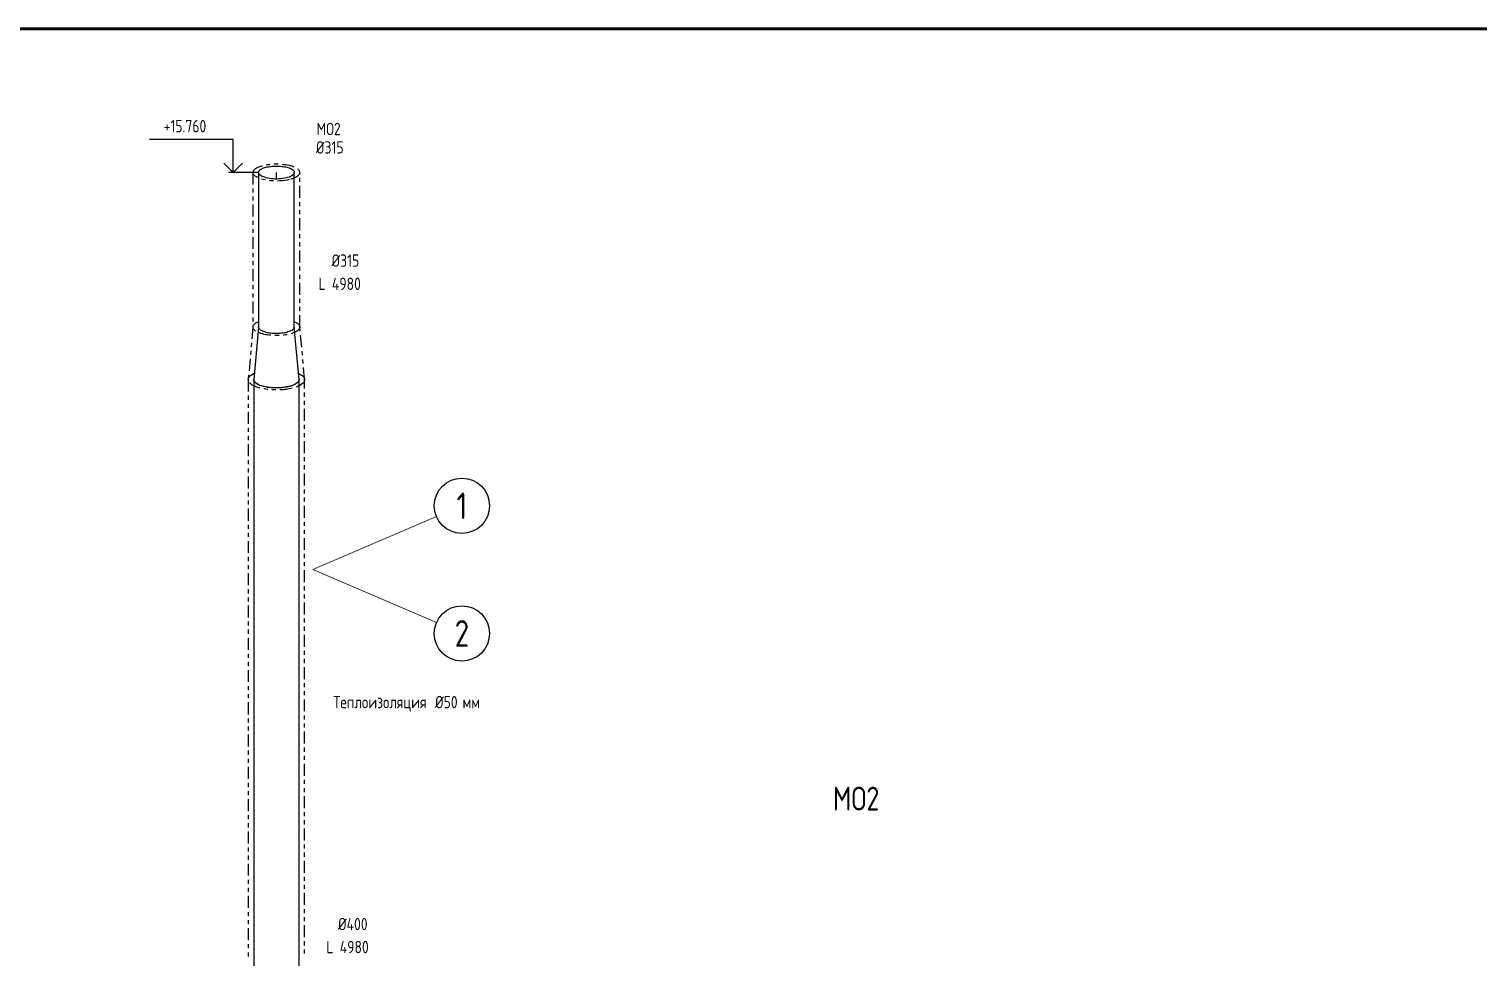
# Model space of a CAD drawing. Header units: metres. Extents: x 20 to 415, y 5 to 292.
# Drawn here: x 157.1 to 293.3, y 204.8 to 292 of the extents above; entities that cross this region are included whole.
import ezdxf
from ezdxf.enums import TextEntityAlignment as Align

# ---------------------------------------------------------------- set-up
doc = ezdxf.new("R2010")
doc.units = ezdxf.units.M
for name, color, linetype in [('ВОЗДУХОВОДЫ', 7, 'Continuous'), ('ИЗОЛЯЦИЯ', 3, 'Continuous'), ('ОБОЗНАЧЕНИЯ', 7, 'Continuous'), ('ПОЗИЦИИ', 1, 'Continuous'), ('РАМКА', 7, 'Continuous')]:
    doc.layers.add(name, color=color, linetype=linetype)
doc.styles.add('GOST', font='isocpeur.ttf')

msp = doc.modelspace()

# ---------------------------------------------------------------- linework, layer by layer
at = {"layer": 'ВОЗДУХОВОДЫ'}
for points in [[(178.69, 278.52), (178.69, 278.57), (178.71, 278.61), (178.74, 278.66), (178.77, 278.71), (178.82, 278.75), (178.88, 278.8), (178.94, 278.84), (179.02, 278.88), (179.1, 278.92), (179.19, 278.95), (179.29, 278.98), (179.39, 279.01), (179.49, 279.04), (179.61, 279.06), (179.73, 279.08), (179.85, 279.09), (179.98, 279.11), (180.11, 279.11), (180.24, 279.12), (180.37, 279.12), (180.5, 279.12), (180.63, 279.11), (180.76, 279.11), (180.88, 279.09), (181, 279.08), (181.12, 279.06), (181.24, 279.04), (181.35, 279.01), (181.45, 278.98), (181.55, 278.95), (181.64, 278.92), (181.72, 278.88), (181.8, 278.84), (181.86, 278.8), (181.91, 278.75), (181.96, 278.71), (181.99, 278.66), (182.02, 278.61), (182.03, 278.57), (182.04, 278.52)], [(181.29, 278), (181.13, 277.97), (180.96, 277.94), (180.79, 277.92), (180.61, 277.91), (180.43, 277.9), (180.26, 277.9), (180.08, 277.91), (179.9, 277.93), (179.73, 277.95), (179.57, 277.98), (179.41, 278.02), (179.27, 278.06), (179.14, 278.1), (179.02, 278.15), (178.92, 278.21), (178.84, 278.27), (178.77, 278.33), (178.73, 278.39), (178.7, 278.46), (178.69, 278.52)], [(178.69, 278.52), (178.69, 263.99)], [(180.37, 278.35), (180.37, 278.52)], [(180.37, 278.32), (180.37, 278.33)], [(180.37, 278.11), (180.37, 278.32)], [(180.37, 278.09), (180.37, 278.1)], [(180.37, 277.9), (180.37, 278.07)], [(182.04, 278.52), (182.03, 278.46), (182, 278.4), (181.96, 278.34), (181.91, 278.28), (181.84, 278.23), (181.75, 278.17), (181.66, 278.12), (181.55, 278.08), (181.42, 278.03), (181.29, 278)], [(182.04, 263.99), (182.04, 278.52)], [(178.69, 263.99), (178.24, 259.07)], [(182.04, 263.99), (182.03, 263.94), (182.02, 263.89), (181.99, 263.85), (181.96, 263.8), (181.91, 263.76), (181.86, 263.71), (181.8, 263.67), (181.72, 263.63), (181.64, 263.6), (181.55, 263.56), (181.45, 263.53), (181.35, 263.49), (181.24, 263.46), (181.12, 263.44), (181, 263.42), (180.88, 263.4), (180.76, 263.39), (180.63, 263.38), (180.5, 263.38), (180.37, 263.37), (180.24, 263.38), (180.11, 263.38), (179.98, 263.39), (179.85, 263.4), (179.73, 263.42), (179.61, 263.44), (179.49, 263.46), (179.39, 263.49), (179.29, 263.53), (179.19, 263.56), (179.1, 263.6), (179.02, 263.63), (178.94, 263.67), (178.88, 263.71), (178.82, 263.76), (178.77, 263.8), (178.74, 263.85), (178.71, 263.89), (178.69, 263.94), (178.69, 263.99)], [(182.04, 263.99), (182.03, 263.94), (182.02, 263.89), (181.99, 263.85), (181.96, 263.8), (181.91, 263.76), (181.86, 263.71), (181.8, 263.67), (181.72, 263.63), (181.64, 263.6), (181.55, 263.56), (181.45, 263.53), (181.35, 263.49), (181.24, 263.46), (181.12, 263.44), (181, 263.42), (180.88, 263.4), (180.76, 263.39), (180.63, 263.38), (180.5, 263.38), (180.37, 263.37), (180.24, 263.38), (180.11, 263.38), (179.98, 263.39), (179.85, 263.4), (179.73, 263.42), (179.61, 263.44), (179.49, 263.46), (179.39, 263.49), (179.29, 263.53), (179.19, 263.56), (179.1, 263.6), (179.02, 263.63), (178.94, 263.67), (178.88, 263.71), (178.82, 263.76), (178.77, 263.8), (178.74, 263.85), (178.71, 263.89), (178.69, 263.94), (178.69, 263.99)], [(182.49, 259.07), (182.04, 263.99)], [(178.24, 259.05), (178.24, 259.05), (178.24, 259.05), (178.24, 259.05), (178.24, 259.06), (178.24, 259.06), (178.24, 259.06), (178.24, 259.06), (178.24, 259.07), (178.24, 259.07), (178.24, 259.07)], [(182.49, 259.07), (182.49, 259.01), (182.47, 258.95), (182.44, 258.88), (182.4, 258.83), (182.35, 258.77), (182.28, 258.71), (182.2, 258.66), (182.11, 258.6), (182.01, 258.55), (181.89, 258.51), (181.77, 258.46), (181.63, 258.42), (181.49, 258.39), (181.35, 258.36), (181.19, 258.33), (181.03, 258.31), (180.87, 258.29), (180.71, 258.27), (180.54, 258.27), (180.37, 258.26), (180.2, 258.27), (180.03, 258.27), (179.86, 258.29), (179.7, 258.31), (179.54, 258.33), (179.39, 258.36), (179.24, 258.39), (179.1, 258.42), (178.96, 258.46), (178.84, 258.51), (178.72, 258.55), (178.62, 258.6), (178.53, 258.66), (178.45, 258.71), (178.38, 258.77), (178.33, 258.83), (178.28, 258.88), (178.25, 258.95), (178.24, 259.01), (178.24, 259.07)], [(181.53, 258.39), (181.33, 258.35), (181.12, 258.32), (180.9, 258.3), (180.68, 258.28), (180.45, 258.27), (180.23, 258.27), (180, 258.28), (179.78, 258.3), (179.57, 258.32), (179.36, 258.36), (179.16, 258.4), (178.98, 258.45), (178.81, 258.51), (178.67, 258.57), (178.54, 258.64), (178.43, 258.71), (178.35, 258.79), (178.29, 258.88), (178.25, 258.96), (178.24, 259.05)], [(178.24, 259.05), (178.24, 185.41)], [(182.49, 259.05), (182.48, 258.97), (182.45, 258.9), (182.39, 258.82), (182.32, 258.75), (182.23, 258.68), (182.13, 258.61), (182, 258.55), (181.86, 258.5), (181.7, 258.44), (181.53, 258.39)], [(182.49, 259.07), (182.49, 259.07), (182.49, 259.07), (182.49, 259.06), (182.49, 259.06), (182.49, 259.06), (182.49, 259.06), (182.49, 259.05), (182.49, 259.05), (182.49, 259.05), (182.49, 259.05)], [(182.49, 185.41), (182.49, 259.05)]]:
    msp.add_lwpolyline(points, dxfattribs=at)
at = {"layer": 'ИЗОЛЯЦИЯ'}
for points in [[(179.39, 279.24), (179.53, 279.26)], [(179.53, 279.26), (179.69, 279.28)], [(179.69, 279.28), (179.77, 279.29)], [(180.15, 279.32), (180.2, 279.32)], [(180.2, 279.32), (180.37, 279.33)], [(180.37, 279.33), (180.53, 279.32)], [(180.91, 279.3), (181.05, 279.28)], [(181.05, 279.28), (181.21, 279.26)], [(181.21, 279.26), (181.37, 279.23)], [(178.16, 278.52), (178.17, 278.58)], [(178.18, 278.43), (178.16, 278.52)], [(178.16, 278.52), (178.16, 277.4)], [(178.17, 278.58), (178.19, 278.65)], [(178.21, 278.35), (178.18, 278.43)], [(178.19, 278.65), (178.23, 278.71)], [(178.28, 278.26), (178.21, 278.35)], [(178.23, 278.71), (178.27, 278.77)], [(178.27, 278.77), (178.34, 278.82)], [(178.37, 278.18), (178.28, 278.26)], [(178.34, 278.82), (178.41, 278.88)], [(178.48, 278.1), (178.37, 278.18)], [(178.41, 278.88), (178.49, 278.94)], [(178.59, 278.04), (178.48, 278.1)], [(178.49, 278.94), (178.59, 278.99)], [(178.59, 278.99), (178.7, 279.04)], [(178.7, 279.04), (178.82, 279.08)], [(178.82, 279.08), (178.95, 279.13)], [(178.95, 279.13), (179.02, 279.15)], [(179.12, 277.85), (178.95, 277.9)], [(181.37, 279.23), (181.52, 279.2)], [(181.52, 279.2), (181.66, 279.17)], [(181.66, 279.17), (181.8, 279.13)], [(181.75, 277.9), (181.71, 277.89)], [(181.91, 277.95), (181.75, 277.9)], [(181.8, 279.13), (181.93, 279.08)], [(182.06, 278.01), (181.91, 277.95)], [(181.93, 279.08), (182.01, 279.05)], [(182.19, 278.07), (182.06, 278.01)], [(182.3, 278.14), (182.19, 278.07)], [(182.39, 278.21), (182.3, 278.14)], [(182.34, 278.87), (182.4, 278.82)], [(182.46, 278.28), (182.39, 278.21)], [(182.4, 278.82), (182.46, 278.77)], [(182.46, 278.77), (182.5, 278.71)], [(182.52, 278.36), (182.46, 278.28)], [(182.5, 278.71), (182.54, 278.65)], [(182.55, 278.44), (182.52, 278.36)], [(182.54, 278.65), (182.56, 278.58)], [(182.56, 278.52), (182.55, 278.44)], [(182.56, 278.58), (182.56, 278.58)], [(182.56, 278.39), (182.56, 278.52)], [(182.56, 277.63), (182.56, 278.01)], [(178.16, 277.02), (178.16, 276.63)], [(179.32, 277.81), (179.12, 277.85)], [(179.77, 277.74), (179.7, 277.75)], [(179.99, 277.72), (179.77, 277.74)], [(180.08, 277.72), (179.99, 277.72)], [(180.69, 277.72), (180.46, 277.71)], [(180.46, 277.71), (180.46, 277.71)], [(180.92, 277.74), (180.69, 277.72)], [(181.15, 277.77), (180.92, 277.74)], [(181.36, 277.8), (181.15, 277.77)], [(181.57, 277.85), (181.36, 277.8)], [(182.56, 276.13), (182.56, 277.25)], [(178.16, 276.25), (178.16, 275.87)], [(178.16, 275.49), (178.16, 274.37)], [(182.56, 275.36), (182.56, 275.74)], [(178.16, 273.98), (178.16, 273.6)], [(182.56, 274.6), (182.56, 274.98)], [(182.56, 273.09), (182.56, 274.22)], [(178.16, 273.22), (178.16, 272.84)], [(178.16, 272.46), (178.16, 271.33)], [(182.56, 272.33), (182.56, 272.71)], [(182.56, 271.56), (182.56, 271.95)], [(182.56, 270.06), (182.56, 271.18)], [(178.16, 270.95), (178.16, 270.57)], [(178.16, 270.19), (178.16, 269.8)], [(178.16, 269.42), (178.16, 268.3)], [(182.56, 269.3), (182.56, 269.68)], [(182.56, 268.53), (182.56, 268.91)], [(178.16, 267.92), (178.16, 267.54)], [(178.16, 267.15), (178.16, 266.77)], [(182.56, 267.03), (182.56, 268.15)], [(178.16, 266.39), (178.16, 265.27)], [(182.56, 266.26), (182.56, 266.64)], [(182.56, 265.5), (182.56, 265.88)], [(178.16, 264.88), (178.16, 264.5)], [(178.26, 264.23), (178.31, 264.28)], [(178.31, 264.28), (178.37, 264.32)], [(178.37, 264.32), (178.44, 264.37)], [(178.44, 264.37), (178.51, 264.42)], [(178.51, 264.42), (178.59, 264.46)], [(178.59, 264.46), (178.69, 264.5)], [(182.04, 264.5), (182.13, 264.46)], [(182.13, 264.46), (182.21, 264.42)], [(182.21, 264.42), (182.29, 264.37)], [(182.29, 264.37), (182.35, 264.32)], [(182.35, 264.32), (182.41, 264.28)], [(182.41, 264.28), (182.46, 264.23)], [(182.56, 263.99), (182.56, 265.12)], [(178.16, 264.01), (178.06, 262.89)], [(178.16, 264.12), (178.16, 263.99)], [(178.16, 264.01), (178.17, 264.07)], [(178.17, 264.07), (178.19, 264.12)], [(178.18, 263.88), (178.17, 263.9)], [(178.21, 263.82), (178.18, 263.88)], [(178.19, 264.12), (178.22, 264.17)], [(178.25, 263.75), (178.21, 263.82)], [(178.22, 264.17), (178.26, 264.23)], [(178.31, 263.69), (178.25, 263.75)], [(178.38, 263.64), (178.31, 263.69)], [(178.41, 263.61), (178.38, 263.64)], [(178.78, 263.43), (178.75, 263.44)], [(178.91, 263.38), (178.78, 263.43)], [(179.05, 263.34), (178.91, 263.38)], [(179.19, 263.3), (179.05, 263.34)], [(179.35, 263.27), (179.19, 263.3)], [(179.51, 263.25), (179.35, 263.27)], [(179.67, 263.22), (179.51, 263.25)], [(179.84, 263.21), (179.67, 263.22)], [(179.84, 263.21), (179.85, 263.21)], [(180.37, 263.19), (180.23, 263.19)], [(180.55, 263.19), (180.37, 263.19)], [(180.61, 263.19), (180.55, 263.19)], [(181.07, 263.22), (180.99, 263.22)], [(181.23, 263.25), (181.07, 263.22)], [(181.37, 263.27), (181.23, 263.25)], [(181.82, 263.38), (181.74, 263.36)], [(181.94, 263.43), (181.82, 263.38)], [(182.06, 263.48), (181.94, 263.43)], [(182.17, 263.53), (182.06, 263.48)], [(182.26, 263.58), (182.17, 263.53)], [(182.35, 263.64), (182.26, 263.58)], [(182.41, 263.69), (182.35, 263.64)], [(182.47, 263.75), (182.41, 263.69)], [(182.46, 264.23), (182.5, 264.17)], [(182.51, 263.82), (182.47, 263.75)], [(182.5, 264.17), (182.53, 264.12)], [(182.54, 263.88), (182.51, 263.82)], [(182.53, 264.12), (182.55, 264.07)], [(182.56, 263.94), (182.54, 263.88)], [(182.55, 264.07), (182.56, 264.01)], [(182.56, 264.01), (182.56, 263.94)], [(182.6, 263.59), (182.57, 263.97)], [(182.74, 262.09), (182.64, 263.21)], [(177.96, 261.75), (177.92, 261.37)], [(178.03, 262.51), (177.99, 262.13)], [(182.81, 261.33), (182.77, 261.71)], [(177.89, 260.99), (177.79, 259.87)], [(182.88, 260.57), (182.84, 260.95)], [(183.01, 259.07), (182.91, 260.19)], [(177.71, 259.05), (177.72, 259.11)], [(177.71, 259.05), (177.71, 257.93)], [(177.75, 259.49), (177.72, 259.11)], [(177.72, 259.11), (177.74, 259.18)], [(177.74, 259.18), (177.77, 259.24)], [(177.77, 259.24), (177.81, 259.3)], [(177.81, 259.3), (177.86, 259.36)], [(177.86, 259.36), (177.93, 259.42)], [(177.93, 259.42), (178, 259.48)], [(178, 259.48), (178.09, 259.54)], [(178.09, 259.54), (178.19, 259.6)], [(178.19, 259.6), (178.29, 259.65)], [(182.43, 259.65), (182.54, 259.6)], [(182.54, 259.6), (182.64, 259.54)], [(182.64, 259.54), (182.72, 259.48)], [(182.72, 259.48), (182.8, 259.42)], [(182.8, 259.42), (182.86, 259.36)], [(182.86, 259.36), (182.92, 259.3)], [(182.96, 258.85), (182.89, 258.76)], [(182.92, 259.3), (182.96, 259.24)], [(182.96, 259.24), (182.99, 259.18)], [(183, 258.95), (182.96, 258.85)], [(182.99, 259.18), (183.01, 259.11)], [(183.01, 259.05), (183, 258.95)], [(183.01, 259.11), (183.01, 259.05)], [(183.01, 258.21), (183.01, 259.05)], [(177.71, 257.54), (177.71, 257.16)], [(177.85, 258.73), (177.82, 258.77)], [(177.9, 258.68), (177.85, 258.73)], [(177.95, 258.64), (177.9, 258.68)], [(178.02, 258.59), (177.95, 258.64)], [(178.09, 258.54), (178.02, 258.59)], [(178.16, 258.5), (178.09, 258.54)], [(178.25, 258.46), (178.16, 258.5)], [(178.34, 258.42), (178.25, 258.46)], [(178.43, 258.38), (178.34, 258.42)], [(178.53, 258.35), (178.43, 258.38)], [(178.63, 258.31), (178.53, 258.35)], [(178.74, 258.28), (178.63, 258.31)], [(178.81, 258.26), (178.74, 258.28)], [(179.23, 258.17), (179.18, 258.18)], [(179.36, 258.15), (179.23, 258.17)], [(179.5, 258.13), (179.36, 258.15)], [(179.56, 258.12), (179.5, 258.13)], [(180.05, 258.09), (179.94, 258.09)], [(180.19, 258.08), (180.05, 258.09)], [(180.32, 258.08), (180.19, 258.08)], [(180.76, 258.08), (180.7, 258.08)], [(180.9, 258.09), (180.76, 258.08)], [(181.04, 258.1), (180.9, 258.09)], [(181.18, 258.12), (181.04, 258.1)], [(181.31, 258.13), (181.18, 258.12)], [(181.44, 258.15), (181.31, 258.13)], [(181.57, 258.17), (181.44, 258.15)], [(181.69, 258.2), (181.57, 258.17)], [(181.81, 258.23), (181.69, 258.2)], [(181.85, 258.24), (181.81, 258.23)], [(182.4, 258.42), (182.23, 258.35)], [(182.23, 258.35), (182.23, 258.35)], [(182.56, 258.5), (182.4, 258.42)], [(182.69, 258.58), (182.56, 258.5)], [(182.81, 258.67), (182.69, 258.58)], [(182.89, 258.76), (182.81, 258.67)], [(183.01, 257.44), (183.01, 257.83)], [(177.71, 256.78), (177.71, 256.4)], [(183.01, 256.68), (183.01, 257.06)], [(183.01, 255.17), (183.01, 256.3)], [(177.71, 256.02), (177.71, 254.89)], [(183.01, 254.41), (183.01, 254.79)], [(177.71, 254.51), (177.71, 254.13)], [(177.71, 253.75), (177.71, 253.37)], [(183.01, 253.65), (183.01, 254.03)], [(177.71, 252.98), (177.71, 251.86)], [(183.01, 252.14), (183.01, 253.26)], [(177.71, 251.48), (177.71, 251.1)], [(177.71, 250.71), (177.71, 250.33)], [(183.01, 251.38), (183.01, 251.76)], [(183.01, 250.61), (183.01, 251)], [(177.71, 249.95), (177.71, 248.83)], [(183.01, 249.11), (183.01, 250.23)], [(177.71, 248.44), (177.71, 248.06)], [(183.01, 248.34), (183.01, 248.73)], [(183.01, 247.58), (183.01, 247.96)], [(177.71, 247.68), (177.71, 247.3)], [(177.71, 246.92), (177.71, 245.79)], [(183.01, 246.07), (183.01, 247.2)], [(177.71, 245.41), (177.71, 245.03)], [(183.01, 245.31), (183.01, 245.69)], [(177.71, 244.65), (177.71, 244.27)], [(177.71, 243.88), (177.71, 242.76)], [(183.01, 244.55), (183.01, 244.93)], [(183.01, 243.04), (183.01, 244.16)], [(183.01, 242.28), (183.01, 242.66)], [(177.71, 242.38), (177.71, 242)], [(177.71, 241.61), (177.71, 241.23)], [(183.01, 241.51), (183.01, 241.9)], [(183.01, 240.01), (183.01, 241.13)], [(177.71, 240.85), (177.71, 239.73)], [(177.71, 239.35), (177.71, 238.96)], [(177.71, 238.58), (177.71, 238.2)], [(183.01, 239.24), (183.01, 239.63)], [(183.01, 238.48), (183.01, 238.86)], [(177.71, 237.82), (177.71, 236.69)], [(183.01, 236.98), (183.01, 238.1)], [(177.71, 236.31), (177.71, 235.93)], [(183.01, 236.21), (183.01, 236.59)], [(183.01, 235.45), (183.01, 235.83)], [(177.71, 235.55), (177.71, 235.17)], [(177.71, 234.78), (177.71, 233.66)], [(183.01, 233.94), (183.01, 235.07)], [(177.71, 233.28), (177.71, 232.9)], [(183.01, 233.18), (183.01, 233.56)], [(177.71, 232.52), (177.71, 232.13)], [(177.71, 231.75), (177.71, 230.63)], [(183.01, 232.41), (183.01, 232.8)], [(183.01, 230.91), (183.01, 232.03)], [(177.71, 230.25), (177.71, 229.86)], [(183.01, 230.14), (183.01, 230.53)], [(177.71, 229.48), (177.71, 229.1)], [(183.01, 229.38), (183.01, 229.76)], [(183.01, 227.88), (183.01, 229)], [(177.71, 228.72), (177.71, 227.59)], [(183.01, 227.11), (183.01, 227.49)], [(177.71, 227.21), (177.71, 226.83)], [(177.71, 226.45), (177.71, 226.07)], [(183.01, 226.35), (183.01, 226.73)], [(177.71, 225.68), (177.71, 224.56)], [(183.01, 224.84), (183.01, 225.97)], [(177.71, 224.18), (177.71, 223.8)], [(177.71, 223.42), (177.71, 223.03)], [(183.01, 224.08), (183.01, 224.46)], [(183.01, 223.31), (183.01, 223.7)], [(177.71, 222.65), (177.71, 221.53)], [(183.01, 221.81), (183.01, 222.93)], [(177.71, 221.15), (177.71, 220.76)], [(183.01, 221.05), (183.01, 221.43)], [(177.71, 220.38), (177.71, 220)], [(177.71, 219.62), (177.71, 218.49)], [(183.01, 220.28), (183.01, 220.66)], [(183.01, 218.78), (183.01, 219.9)], [(177.71, 218.11), (177.71, 217.73)], [(183.01, 218.01), (183.01, 218.39)], [(177.71, 217.35), (177.71, 216.97)], [(183.01, 217.25), (183.01, 217.63)], [(183.01, 215.74), (183.01, 216.87)], [(177.71, 216.59), (177.71, 215.46)], [(183.01, 214.98), (183.01, 215.36)], [(177.71, 215.08), (177.71, 214.7)], [(177.71, 214.32), (177.71, 213.93)], [(183.01, 214.21), (183.01, 214.6)], [(177.71, 213.55), (177.71, 212.43)], [(183.01, 212.71), (183.01, 213.83)], [(177.71, 212.05), (177.71, 211.66)], [(177.71, 211.28), (177.71, 210.9)], [(183.01, 211.95), (183.01, 212.33)], [(183.01, 211.18), (183.01, 211.56)], [(177.71, 210.52), (177.71, 209.4)], [(183.01, 209.68), (183.01, 210.8)], [(177.71, 209.01), (177.71, 208.63)], [(183.01, 208.91), (183.01, 209.29)], [(183.01, 208.15), (183.01, 208.53)], [(177.71, 208.25), (177.71, 207.87)], [(177.71, 207.49), (177.71, 206.36)], [(183.01, 206.64), (183.01, 207.77)], [(177.71, 205.98), (177.71, 205.6)], [(183.01, 205.88), (183.01, 206.26)], [(177.71, 205.22), (177.71, 204.83)], [(183.01, 205.12), (183.01, 205.5)]]:
    msp.add_lwpolyline(points, dxfattribs=at)
at = {"layer": 'ОБОЗНАЧЕНИЯ'}
for points in [[(176.31, 278.52), (176.31, 281.61), (168.43, 281.61)], [(175.43, 279.4), (176.31, 278.52), (177.19, 279.4)], [(178.69, 278.52), (175.86, 278.52)]]:
    msp.add_lwpolyline(points, dxfattribs=at)
at = {"layer": 'ПОЗИЦИИ', "lineweight": 20}
for points in [[(183.8, 241.19), (195.41, 246.17)], [(183.8, 241.19), (195.41, 236.22)]]:
    msp.add_lwpolyline(points, dxfattribs=at)
at = {"layer": 'ПОЗИЦИИ'}
for centre in [(197.8, 247.19), (197.8, 235.19)]:
    msp.add_circle(centre, 2.6, dxfattribs=at)
at = {"layer": 'РАМКА', "lineweight": 60}
msp.add_lwpolyline([(20, 5), (415, 5), (415, 292), (20, 292), (20, 5)], dxfattribs=at)

# ---------------------------------------------------------------- texts
at = {"layer": 'ОБОЗНАЧЕНИЯ', "style": 'GOST', "width": 0.8}
for s, height, p in [('+15.760', 1.161, (169.76, 282.29)), ('МО2', 1.161, (184.13, 282.02)), ('%%c315', 1.161, (184.08, 280.29)), ('%%c315', 1.161, (185.55, 269.65)), ('L 4980', 1.161, (184.32, 267.47)), ('Теплоизоляция', 1.1615, (185.71, 228.16)), ('%%c50', 1.161, (195.28, 228.16)), ('мм', 1.161, (197.86, 228.16)), ('МО2', 2.24, (232.66, 218.55)), ('%%c400', 1.161, (186.16, 207.3)), ('L 4980', 1.161, (185.06, 205.14))]:
    msp.add_text(s, height=height, dxfattribs=at).set_placement(p)
at = {"layer": 'ПОЗИЦИИ', "style": 'GOST', "width": 0.8}
for s, p in [('1', (197.8, 245.94)), ('2', (197.8, 233.94))]:
    msp.add_text(s, height=2.5, dxfattribs=at).set_placement(p, align=Align.CENTER)

doc.saveas('drawing.dxf')
